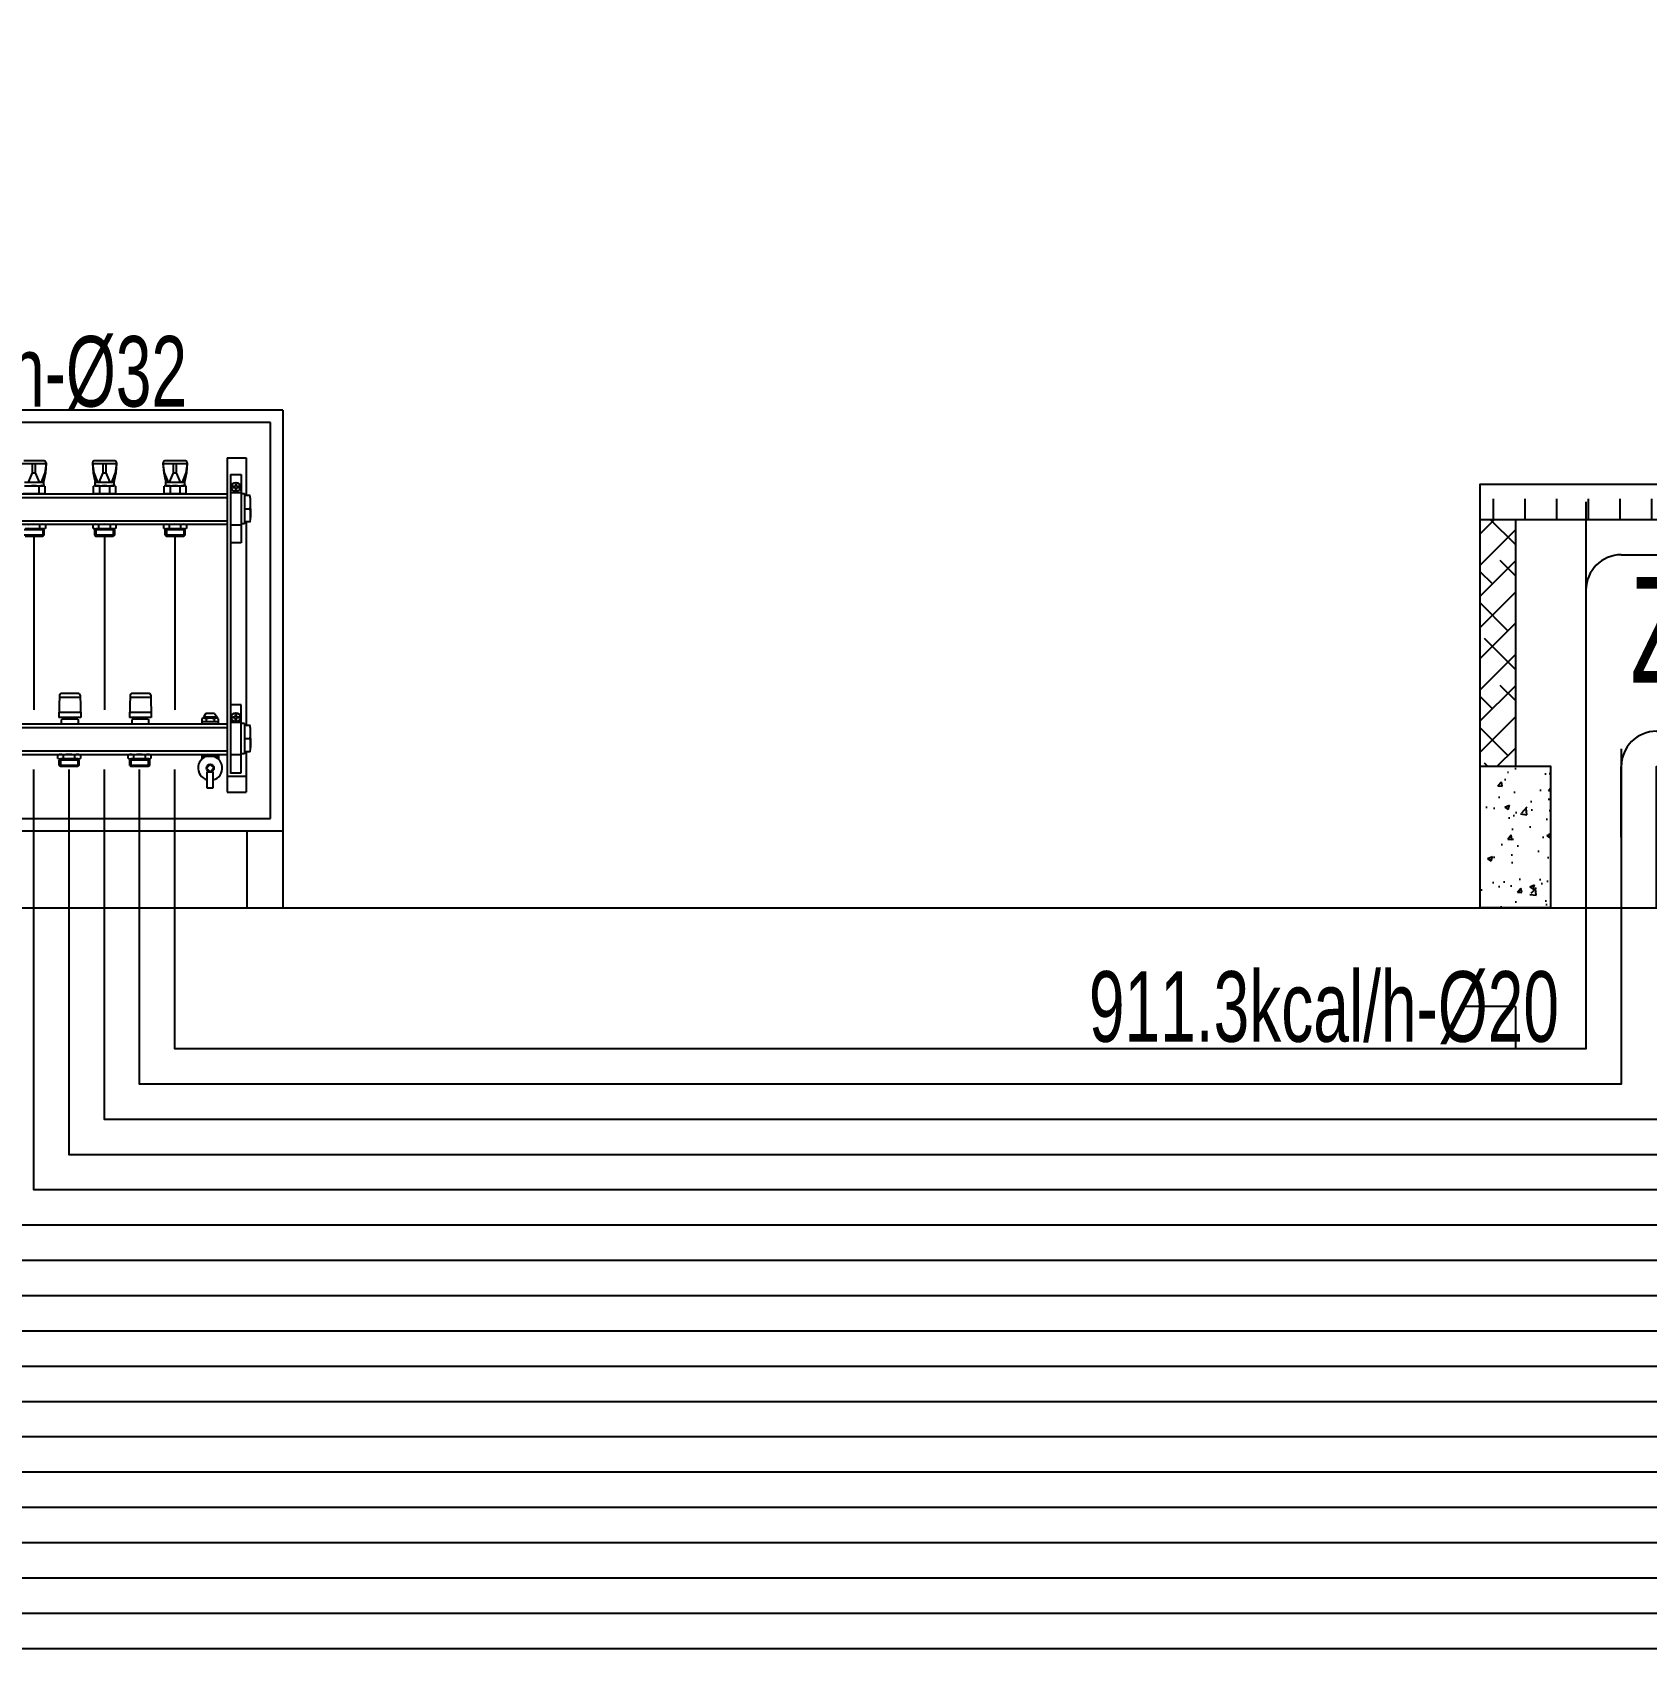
# Model space of a CAD drawing. Header units: centimetres. Extents: x -1224 to 8120, y -5771 to -1283.
# Drawn here: x 1469.2 to 1698, y -5305 to -5076 of the extents above; entities that cross this region are included whole.
import ezdxf
from ezdxf.enums import TextEntityAlignment as Align

# ---------------------------------------------------------------- set-up
doc = ezdxf.new("R2010")
doc.units = ezdxf.units.CM
for name, color, linetype in [('ROTAS-ISITMA-CAP', 41, 'Continuous'), ('ROTAS-ISITMA-DONUS-BORU', 30, 'Continuous'), ('ROTAS-ISITMA-GIDIS-BORU', 10, 'Continuous'), ('ROTAS-ISITMA-KOLLEKTOR', 4, 'Continuous'), ('ROTAS-ISITMA-SEMA-DETAY', 7, 'Continuous'), ('ROTAS-SEMA-KAT-BANDI', 7, 'Continuous')]:
    doc.layers.add(name, color=color, linetype=linetype)
doc.styles.add('ROTAS-YAZI', font='arial.ttf')
pattern_1 = [(50, (-135697.04, 398449.737), (7.17260183, -0.62752135), [0.75, -8.25]), (355, (-135697.04, 398449.737), (-1.38751334, 7.52192134), [0.6, -6.6]), (100.4514445, (-135696.442, 398449.6846), (5.78508847, 6.89439991), [0.63740192, -7.01142112]), (46.1842, (-135697.04, 398451.737), (10.6724133, -1.6551928), [1.125, -12.375]), (96.6356355, (-135696.15, 398451.599), (9.34661946, 9.741186), [0.95610342, -10.5171376]), (351.184164, (-135697.04, 398451.737), (9.34661945, 9.741186), [0.9, -9.9]), (21, (-135696.04, 398451.237), (5.96907052, -4.02618891), [0.75, -8.25]), (326, (-135696.04, 398451.237), (2.43315332, 7.25150045), [0.6, -6.6]), (71.4514447, (-135695.5425, 398450.9014), (8.40222377, 3.22531153), [0.6374019, -7.01142112]), (37.5, (-135697.04, 398449.737), (0.121598553, 3.328938538), [0, -6.52, 0, -6.7, 0, -6.625]), (7.5, (-135697.04, 398449.737), (2.630695374, 3.94411712), [0, -3.82, 0, -6.37, 0, -2.525]), (327.5, (-135699.27, 398449.737), (5.338224362, -0.225548717), [0, -2.5, 0, -7.8, 0, -10.35]), (317.5, (-135700.27, 398449.737), (5.831861693, 1.001049823), [0, -3.25, 0, -5.18, 0, -7.35])]
pattern_2 = [(45, (-135697.04, 398444.737), (-2.209708691, 2.209708691), []), (135, (-135697.04, 398444.737), (-6.629126074, 2.209708691), [7.8125, -4.6875])]

# ---------------------------------------------------------------- blocks, each defined once
blk = doc.blocks.new('ROTAS-YI-KOMBI-KOLLEKTOR')
at = {"color": 15}
for p, q in [((100.29, 70.49, 0), (-24.7, 70.49, 0)), ((98.57, 68.77, 0), (-22.98, 68.77, 0)), ((98.57, 12.63, 0), (98.57, 68.77, 0)), ((100.29, 70.49, 0), (100.29, 0, 0)), ((-22.98, 12.63, 0), (98.57, 12.63, 0)), ((-24.7, 10.9, 0), (100.29, 10.9, 0)), ((95.2, 10.9, 0), (95.2, 0, 0)), ((-24.7, 0, 0), (100.29, 0, 0))]:
    blk.add_line(p, q, dxfattribs=at)
at = {"color": 7}
for p, q in [((63.31, 62.96), (66.74, 62.96)), ((66.49, 63.31), (63.57, 63.31)), ((64.82, 61.63), (64.82, 62.96)), ((65.24, 61.63), (65.24, 62.96)), ((66.74, 62.96), (66.55, 61.63)), ((66.74, 62.96), (66.64, 61.63)), ((66.74, 63.05), (66.74, 62.96)), ((73.31, 63.05), (73.31, 62.96)), ((73.31, 62.96), (73.5, 61.63)), ((73.31, 62.96), (76.74, 62.96)), ((73.31, 62.96), (73.42, 61.63)), ((76.49, 63.31), (73.57, 63.31)), ((74.82, 61.63), (74.82, 62.96)), ((75.24, 61.63), (75.24, 62.96)), ((76.74, 62.96), (76.55, 61.63)), ((76.74, 62.96), (76.64, 61.63)), ((76.74, 63.05), (76.74, 62.96)), ((83.31, 63.05), (83.31, 62.96)), ((83.31, 62.96), (83.5, 61.63)), ((83.31, 62.96), (86.74, 62.96)), ((83.31, 62.96), (83.42, 61.63)), ((86.49, 63.31), (83.57, 63.31)), ((84.82, 61.63), (84.82, 62.96)), ((85.24, 61.63), (85.24, 62.96)), ((86.74, 62.96), (86.55, 61.63)), ((86.74, 62.96), (86.64, 61.63)), ((86.74, 63.05), (86.74, 62.96)), ((92.4, 63.72), (92.4, 16.39)), ((92.4, 63.72), (95.09, 63.72)), ((95.09, 63.72), (95.09, 58.44)), ((63.7, 60.3), (66.36, 60.3)), ((63.7, 59.79), (66.36, 59.79)), ((64.25, 60.3), (64.82, 61.63)), ((64.82, 61.63), (65.24, 61.63)), ((65.8, 60.3), (65.24, 61.63)), ((65.72, 59.8), (65.72, 58.62)), ((66.02, 60.3), (65.8, 60.3)), ((66.55, 61.63), (66.02, 60.3)), ((66.64, 61.63), (66.36, 60.3)), ((66.36, 60.3), (66.36, 59.79)), ((66.57, 59.75), (66.57, 58.62)), ((73.42, 61.63), (73.7, 60.3)), ((73.48, 58.62), (73.48, 59.74)), ((73.5, 61.63), (74.03, 60.3)), ((73.7, 60.3), (76.36, 60.3)), ((73.7, 59.79), (73.7, 60.3)), ((73.7, 59.79), (76.36, 59.79)), ((74.25, 60.3), (74.82, 61.63)), ((74.33, 59.8), (74.33, 58.62)), ((74.82, 61.63), (75.24, 61.63)), ((75.8, 60.3), (75.24, 61.63)), ((75.72, 59.8), (75.72, 58.62)), ((76.02, 60.3), (75.8, 60.3)), ((76.55, 61.63), (76.02, 60.3)), ((76.64, 61.63), (76.36, 60.3)), ((76.36, 60.3), (76.36, 59.79)), ((76.57, 59.75), (76.57, 58.62)), ((83.42, 61.63), (83.7, 60.3)), ((83.48, 58.62), (83.48, 59.74)), ((83.5, 61.63), (84.03, 60.3)), ((83.7, 60.3), (86.36, 60.3)), ((83.7, 59.79), (83.7, 60.3)), ((83.7, 59.79), (86.36, 59.79)), ((84.25, 60.3), (84.82, 61.63)), ((84.33, 59.8), (84.33, 58.62)), ((84.82, 61.63), (85.24, 61.63)), ((85.8, 60.3), (85.24, 61.63)), ((85.72, 59.8), (85.72, 58.62)), ((86.02, 60.3), (85.8, 60.3)), ((86.55, 61.63), (86.02, 60.3)), ((86.64, 61.63), (86.36, 60.3)), ((86.36, 60.3), (86.36, 59.79)), ((86.57, 59.75), (86.57, 58.62)), ((92.89, 61.36), (92.89, 19.09)), ((92.89, 61.36), (94.39, 61.36)), ((93.58, 59.66), (93.19, 59.66)), ((93.19, 59.66), (93.19, 59.53)), ((93.58, 60.01), (93.58, 59.66)), ((93.71, 60.01), (93.58, 60.01)), ((93.71, 59.66), (93.71, 60.01)), ((94.09, 59.66), (93.71, 59.66)), ((94.09, 59.53), (94.09, 59.66)), ((94.39, 61.36), (94.39, 51.71)), ((-7.35, 58.62), (92.4, 58.62)), ((-7.35, 58.14), (92.4, 58.14)), ((66.57, 58.62), (63.48, 58.62)), ((76.57, 58.62), (73.48, 58.62)), ((86.57, 58.62), (83.48, 58.62)), ((92.89, 58.85), (94.4, 58.85)), ((93.19, 59.53), (93.58, 59.53)), ((93.58, 59.53), (93.58, 59.14)), ((93.58, 59.14), (93.71, 59.14)), ((93.71, 59.14), (93.71, 59.53)), ((93.71, 59.53), (94.09, 59.53)), ((94.39, 58.68), (94.87, 58.68)), ((94.87, 58.68), (94.87, 54.39)), ((94.87, 58.43), (95.65, 58.43)), ((95.73, 58.04), (95.69, 58.04)), ((95.73, 56.53), (95.73, 57.83)), ((94.87, 56.53), (95.73, 56.53)), ((95.73, 55.03), (95.69, 55.03)), ((95.73, 56.53), (95.73, 55.28)), ((-7.35, 54.81), (92.4, 54.81)), ((-7.35, 54.33), (92.4, 54.33)), ((66.42, 53.53), (63.63, 53.53)), ((66.42, 52.78), (63.63, 52.78)), ((63.68, 54.33), (66.34, 54.33)), ((66.33, 53.69), (63.79, 53.69)), ((65.81, 54.33), (65.81, 53.68)), ((66.26, 53.69), (66.42, 53.53)), ((66.26, 53.69), (66.26, 52.62)), ((66.42, 52.78), (66.26, 52.61)), ((66.42, 53.53), (66.42, 52.78)), ((66.64, 54.26), (66.64, 53.75)), ((73.42, 53.74), (73.42, 54.27)), ((73.79, 53.69), (73.63, 53.53)), ((73.63, 52.78), (73.63, 53.53)), ((76.42, 53.53), (73.63, 53.53)), ((73.63, 52.78), (73.79, 52.61)), ((76.42, 52.78), (73.63, 52.78)), ((73.68, 54.33), (76.34, 54.33)), ((73.79, 53.69), (73.79, 52.62)), ((76.33, 53.69), (73.79, 53.69)), ((74.17, 54.33), (74.17, 53.68)), ((75.81, 54.33), (75.81, 53.68)), ((76.26, 53.69), (76.42, 53.53)), ((76.26, 53.69), (76.26, 52.62)), ((76.42, 52.78), (76.26, 52.61)), ((76.42, 53.53), (76.42, 52.78)), ((76.64, 54.26), (76.64, 53.75)), ((83.42, 53.74), (83.42, 54.27)), ((83.79, 53.69), (83.63, 53.53)), ((83.63, 52.78), (83.63, 53.53)), ((86.42, 53.53), (83.63, 53.53)), ((83.63, 52.78), (83.79, 52.61)), ((86.42, 52.78), (83.63, 52.78)), ((83.68, 54.33), (86.34, 54.33)), ((83.79, 53.69), (83.79, 52.62)), ((86.33, 53.69), (83.79, 53.69)), ((84.17, 54.33), (84.17, 53.68)), ((85.81, 54.33), (85.81, 53.68)), ((86.26, 53.69), (86.42, 53.53)), ((86.26, 53.69), (86.26, 52.62)), ((86.42, 52.78), (86.26, 52.61)), ((86.42, 53.53), (86.42, 52.78)), ((86.64, 54.26), (86.64, 53.75)), ((92.89, 54.25), (94.4, 54.25)), ((94.86, 54.39), (94.39, 54.39)), ((95.65, 54.65), (94.87, 54.65)), ((95.09, 54.62), (95.09, 25.87)), ((66.26, 52.61), (63.79, 52.61)), ((76.26, 52.61), (73.79, 52.61)), ((86.26, 52.61), (83.79, 52.61)), ((94.39, 51.71), (92.89, 51.71)), ((68.64, 30.12), (68.57, 26.94)), ((71.37, 30.33), (68.85, 30.33)), ((71.58, 30.12), (71.65, 26.94)), ((78.64, 30.12), (78.57, 26.94)), ((81.37, 30.33), (78.85, 30.33)), ((81.58, 30.12), (81.65, 26.94)), ((71.63, 27.65), (68.59, 27.65)), ((71.59, 29.76), (68.63, 29.76)), ((81.63, 27.65), (78.59, 27.65)), ((81.59, 29.76), (78.63, 29.76)), ((89.39, 27.51), (89.03, 26.98)), ((90.61, 27.51), (89.39, 27.51)), ((90.61, 27.51), (90.97, 26.98)), ((94.39, 28.75), (92.89, 28.75)), ((94.39, 19.09), (94.39, 28.75)), ((92.4, 26.01), (-7.3, 26.01)), ((-7.3, 25.52), (92.4, 25.52)), ((71.65, 26.94), (68.57, 26.94)), ((69, 26.72), (68.89, 26.61)), ((68.89, 26.61), (68.89, 26.11)), ((69, 26.01), (68.89, 26.11)), ((71.22, 26.72), (69, 26.72)), ((69.18, 26.94), (69.18, 26.72)), ((71.04, 26.72), (71.04, 26.94)), ((71.22, 26.72), (71.32, 26.61)), ((71.32, 26.11), (71.22, 26.01)), ((71.32, 26.11), (71.32, 26.61)), ((81.65, 26.94), (78.57, 26.94)), ((79, 26.72), (78.89, 26.61)), ((78.89, 26.61), (78.89, 26.11)), ((79, 26.01), (78.89, 26.11)), ((81.22, 26.72), (79, 26.72)), ((79.18, 26.94), (79.18, 26.72)), ((81.04, 26.72), (81.04, 26.94)), ((81.22, 26.72), (81.32, 26.61)), ((81.32, 26.11), (81.22, 26.01)), ((81.32, 26.11), (81.32, 26.61)), ((88.82, 26.79), (88.82, 26.01)), ((91.18, 26.35), (88.82, 26.35)), ((90.97, 26.83), (89.02, 26.83)), ((89.03, 26.98), (89.03, 26.83)), ((90.97, 26.98), (89.03, 26.98)), ((89.41, 26.83), (89.41, 26.83)), ((89.41, 26.78), (89.41, 26.35)), ((90.57, 26.83), (90.57, 26.83)), ((90.57, 26.78), (90.57, 26.35)), ((90.97, 26.83), (90.97, 26.98)), ((91.18, 26.35), (91.18, 26.78)), ((91.18, 26.01), (91.18, 26.35)), ((94.39, 26.23), (92.88, 26.23)), ((92.88, 26.07), (92.88, 21.77)), ((92.92, 19.03), (92.92, 26.01)), ((93.2, 27.05), (93.57, 27.05)), ((93.2, 26.92), (93.2, 27.05)), ((93.57, 26.92), (93.2, 26.92)), ((93.57, 27.4), (93.7, 27.4)), ((93.57, 27.05), (93.57, 27.39)), ((93.57, 26.53), (93.57, 26.92)), ((93.7, 26.53), (93.57, 26.53)), ((93.7, 27.4), (93.7, 27.05)), ((93.7, 27.05), (94.09, 27.05)), ((93.7, 26.92), (93.7, 26.53)), ((94.09, 26.92), (93.7, 26.92)), ((94.09, 27.05), (94.09, 26.92)), ((94.87, 26.1), (94.4, 26.1)), ((94.87, 26.1), (94.87, 21.81)), ((94.87, 25.84), (95.65, 25.84)), ((95.73, 25.45), (95.69, 25.45)), ((95.73, 23.95), (95.73, 25.24)), ((94.87, 23.95), (95.73, 23.95)), ((95.73, 23.95), (95.73, 22.69)), ((92.4, 22.2), (-7.3, 22.2)), ((-7.3, 21.72), (92.4, 21.72)), ((68.39, 21.12), (68.39, 21.66)), ((71.39, 20.91), (68.6, 20.91)), ((68.77, 21.07), (68.61, 20.91)), ((68.61, 20.16), (68.61, 20.91)), ((68.77, 21.07), (68.77, 20)), ((71.3, 21.07), (68.77, 21.07)), ((69.15, 21.72), (69.15, 21.07)), ((70.79, 21.72), (70.79, 21.07)), ((71.23, 21.07), (71.23, 20)), ((71.23, 21.07), (71.39, 20.91)), ((71.39, 20.91), (71.39, 20.16)), ((71.61, 21.64), (71.61, 21.13)), ((78.39, 21.12), (78.39, 21.66)), ((81.39, 20.91), (78.6, 20.91)), ((78.77, 21.07), (78.61, 20.91)), ((78.61, 20.16), (78.61, 20.91)), ((78.77, 21.07), (78.77, 20)), ((81.3, 21.07), (78.77, 21.07)), ((79.15, 21.72), (79.15, 21.07)), ((80.79, 21.72), (80.79, 21.07)), ((81.23, 21.07), (81.23, 20)), ((81.23, 21.07), (81.39, 20.91)), ((81.39, 20.91), (81.39, 20.16)), ((81.61, 21.64), (81.61, 21.13)), ((88.82, 21.72), (88.82, 21)), ((88.82, 21.49), (91.18, 21.49)), ((91.18, 21.72), (91.18, 21.01)), ((94.39, 21.64), (92.88, 21.64)), ((94.87, 21.81), (94.4, 21.81)), ((95.65, 22.07), (94.87, 22.07)), ((95.09, 22.04), (95.09, 16.39)), ((95.73, 22.45), (95.69, 22.45)), ((71.39, 20.16), (68.6, 20.16)), ((68.61, 20.16), (68.77, 20)), ((71.23, 20), (68.77, 20)), ((71.39, 20.16), (71.23, 20)), ((81.39, 20.16), (78.6, 20.16)), ((78.61, 20.16), (78.77, 20)), ((81.23, 20), (78.77, 20)), ((81.39, 20.16), (81.23, 20)), ((89.47, 19.78), (90.01, 20.3)), ((90.01, 19.25), (89.47, 19.78)), ((89.59, 16.91), (89.59, 19.26)), ((89.59, 19.26), (90.39, 19.26)), ((90.01, 20.3), (90.52, 19.8)), ((90.52, 19.8), (90.02, 19.26)), ((90.39, 19.26), (90.39, 16.91)), ((95.11, 18.6), (92.4, 18.6)), ((92.89, 19.09), (94.39, 19.09)), ((90.39, 16.91), (89.59, 16.91)), ((92.4, 16.39), (95.09, 16.39))]:
    blk.add_line(p, q, dxfattribs=at)
for centre, radius in [((93.64, 59.59), 0.644), ((93.64, 26.98), 0.644), ((90, 19.79), 0.536)]:
    blk.add_circle(centre, radius, dxfattribs=at)
for centre, radius, start, end in [((66.49, 63.05), 0.257, 0, 90), ((73.57, 63.05), 0.257, 90, 180), ((76.49, 63.05), 0.257, 0, 90), ((83.57, 63.05), 0.257, 90, 180), ((86.49, 63.05), 0.257, 0, 90), ((65, 55.51), 4.29, 80.3979, 99.064), ((66.16, 57.99), 1.81, 76.6986, 104.0022), ((73.91, 57.99), 1.81, 76.6463, 103.6856), ((75, 55.51), 4.29, 80.3979, 99.064), ((76.16, 57.99), 1.81, 76.6986, 104.0022), ((83.91, 57.99), 1.81, 76.6463, 103.6856), ((85, 55.51), 4.29, 80.3979, 99.064), ((86.16, 57.99), 1.81, 76.6986, 104.0022), ((89.63, 57.44), 6.09, -8.5775, 9.2819), ((89.63, 55.59), 6.09, -8.9172, 8.8927), ((65.04, 49.95), 4.38, 79.7768, 101.3444), ((65.04, 58.58), 4.89, -100.1605, -80.8415), ((66.22, 53.22), 1.11, 67.9687, 111.3796), ((66.22, 55.33), 1.63, -104.3711, -75.2029), ((73.8, 53.22), 1.11, 70.3808, 110.0324), ((73.8, 55.33), 1.63, -103.4871, -76.7849), ((75.04, 49.95), 4.38, 79.7768, 101.3444), ((75.04, 58.58), 4.89, -100.1605, -80.8415), ((76.22, 53.22), 1.11, 67.9687, 111.3796), ((76.22, 55.33), 1.63, -104.3711, -75.2029), ((83.8, 53.22), 1.11, 70.3808, 110.0324), ((83.8, 55.33), 1.63, -103.4871, -76.7849), ((85.04, 49.95), 4.38, 79.7768, 101.3444), ((85.04, 58.58), 4.89, -100.1605, -80.8415), ((86.22, 53.22), 1.11, 67.9687, 111.3796), ((86.22, 55.33), 1.63, -104.3711, -75.2029), ((68.85, 30.12), 0.215, 90, 178.794), ((71.37, 30.12), 0.215, 1.206, 90), ((78.85, 30.12), 0.215, 90, 178.794), ((81.37, 30.12), 0.215, 1.206, 90), ((89.11, 25.93), 0.905, 70.7684, 108.797), ((89.99, 23.93), 2.9, 78.5921, 101.6392), ((90.88, 25.93), 0.905, 70.5259, 110.0022), ((89.63, 24.86), 6.09, -8.5775, 9.2819), ((89.63, 23.01), 6.09, -8.9172, 8.8927), ((68.77, 20.61), 1.11, 70.3808, 110.0324), ((68.77, 22.71), 1.63, -103.4871, -76.7849), ((70.01, 17.34), 4.38, 79.7768, 101.3444), ((70.01, 25.97), 4.89, -100.1605, -80.8415), ((71.19, 20.61), 1.11, 67.9687, 111.3796), ((71.19, 22.71), 1.63, -104.3711, -75.2029), ((78.77, 20.61), 1.11, 70.3808, 110.0324), ((78.77, 22.71), 1.63, -103.4871, -76.7849), ((80.01, 17.34), 4.38, 79.7768, 101.3444), ((80.01, 25.97), 4.89, -100.1605, -80.8415), ((81.19, 20.61), 1.11, 67.9687, 111.3796), ((81.19, 22.71), 1.63, -104.3711, -75.2029), ((90, 19.79), 1.72, -77.0018, -103.6789)]:
    blk.add_arc(centre, radius, start, end, dxfattribs=at)
at = {"layer": 'ROTAS-ISITMA-GIDIS-BORU'}
for p, q in [((65, 52.61), (65, 28.01)), ((75, 52.61), (75, 28.01)), ((85, 52.61), (85, 28.01))]:
    blk.add_line(p, q, dxfattribs=at)
at = {"color": 4, "style": 'ROTAS-YAZI', "width": 0.65}
blk.add_attdef('KOMBI', (33, 195.06), '', height=20, rotation=360, dxfattribs=at)
blk = doc.blocks.new('ROTAS-YI-KOLLEKTOR-ETIKETI')
at = {"color": 41}
for q in [(7.5, 6), (0, 0)]:
    blk.add_line((0, 6), q, dxfattribs=at)
at = {"color": 41, "style": 'ROTAS-YAZI', "width": 0.65}
blk.add_attdef('CAP', (10, 1), '', height=10, dxfattribs=at)
blk = doc.blocks.new('ROTAS-YI-DEVRE-PANELI')
h = blk.add_hatch()
h.set_pattern_fill('ACAD_ISO08W100', scale=0.898129, angle=90, style=0)
h.set_pattern_definition([(90, (-135697.04, 398444.737), (-4.49064449, 3e-16), [21.55509356, -2.6943867, 5.38877339, -2.6943867])])
h.paths.add_polyline_path([(129.28, 55), (129.28, 60), (-20, 60), (-20, 55)])
h = blk.add_hatch()
h.set_pattern_fill('ANSI38', color=15, scale=25, style=0)
h.set_pattern_definition(pattern_2)
h.paths.add_polyline_path([(-20, 20), (-15, 20), (-15, 55), (-20, 55)])
h = blk.add_hatch()
h.set_pattern_fill('ANSI38', color=15, scale=25, style=0)
h.set_pattern_definition(pattern_2)
h.paths.add_polyline_path([(124.28, 20), (129.28, 20), (129.28, 55), (124.28, 55)])
h = blk.add_hatch()
h.set_pattern_fill('AR-CONC', color=15, style=0)
h.set_pattern_definition(pattern_1)
h.paths.add_polyline_path([(-20, 0), (-10, 0), (-10, 20), (-15, 20), (-20, 20)])
h = blk.add_hatch()
h.set_pattern_fill('AR-CONC', color=15, style=0)
h.set_pattern_definition(pattern_1)
h.paths.add_polyline_path([(5, 20), (5, 0), (129.28, 0), (129.28, 20)])
at = {"color": 7}
for p, q in [((-20, 55), (129.28, 55)), ((-15, 55), (-15, 20)), ((124.28, 55), (124.28, 20))]:
    blk.add_line(p, q, dxfattribs=at)
for points in [[(-10, 0), (-20, 0), (-20, 60), (129.28, 60), (129.28, 0), (5, 0), (5, 20), (129.28, 20)], [(-10, 0), (-10, 20), (-15, 20), (-20, 20)]]:
    blk.add_lwpolyline(points, dxfattribs=at)
at = {"layer": 'ROTAS-ISITMA-DONUS-BORU'}
for p, q in [((119.28, 37.5), (119.28, 30)), ((5, 25), (114.28, 25)), ((0, 10), (0, 20))]:
    blk.add_line(p, q, dxfattribs=at)
for centre, start, end in [((114.28, 30), -90, 0), ((5, 20), 90, 180)]:
    blk.add_arc(centre, 5, start, end, dxfattribs=at)
at = {"layer": 'ROTAS-ISITMA-GIDIS-BORU'}
for p, q in [((0, 50), (114.28, 50)), ((119.28, 37.5), (119.28, 45))]:
    blk.add_line(p, q, dxfattribs=at)
for centre, start, end in [((0, 45), 90, 180), ((114.28, 45), 0, 90)]:
    blk.add_arc(centre, 5, start, end, dxfattribs=at)
at = {"color": 2, "style": 'ROTAS-YAZI', "width": 0.65}
for tag, p, height in [('ISIKAYBI', (14.15, 110), 10), ('YER', (14.88, 70.07), 10), ('NO', (1.26, 31.86), 15), ('DERECE', (94.35, 33.73), 10), ('BORU', (4.3, -14.1), 10)]:
    blk.add_attdef(tag, p, '', height=height, dxfattribs=at)
for tag, p in [('NO1', (84.62, 110.06)), ('UZ', (62.06, 70.07))]:
    blk.add_attdef(tag, p, '', height=10, rotation=360, dxfattribs=at)
blk.add_attdef('MAHAL', text='', height=10, dxfattribs=at).set_placement((15, 95), align=Align.MIDDLE_LEFT)
blk = doc.blocks.new('ROTAS-YI-HAT-ETIKETI')
at = {"color": 41}
for q in [(-7.5, 6), (0, 0)]:
    blk.add_line((0, 6), q, dxfattribs=at)
at = {"color": 41, "style": 'ROTAS-YAZI', "width": 0.65}
blk.add_attdef('CAP', (-60.45, 1), '', height=10, dxfattribs=at)

msp = doc.modelspace()

# ---------------------------------------------------------------- linework, layer by layer
at = {"layer": 'ROTAS-ISITMA-DONUS-BORU'}
for points in [[(3294.4, -5177.5), (3294.4, -5305), (1404.4, -5305), (1404.4, -5180.4)], [(3094.4, -5177.5), (3094.4, -5295), (1414.4, -5295), (1414.4, -5180.4)], [(2894.4, -5177.5), (2894.4, -5285), (1424.4, -5285), (1424.4, -5180.4)], [(2694.4, -5177.5), (2694.4, -5275), (1434.4, -5275), (1434.4, -5180.4)], [(2494.4, -5177.5), (2494.4, -5265), (1444.4, -5265), (1444.4, -5180.4)], [(2294.4, -5177.5), (2294.4, -5255), (1454.4, -5255), (1454.4, -5180.4)], [(2094.4, -5177.5), (2094.4, -5245), (1464.4, -5245), (1464.4, -5180.4)], [(1894.4, -5177.5), (1894.4, -5235), (1474.4, -5235), (1474.4, -5180.4)], [(1694.4, -5177.5), (1694.4, -5225), (1484.4, -5225), (1484.4, -5180.4)]]:
    msp.add_lwpolyline(points, dxfattribs=at)
at = {"layer": 'ROTAS-ISITMA-GIDIS-BORU'}
for points in [[(3289.4, -5142.5), (3289.4, -5300), (1409.4, -5300), (1409.4, -5180.4)], [(3089.4, -5142.5), (3089.4, -5290), (1419.4, -5290), (1419.4, -5180.4)], [(2889.4, -5142.5), (2889.4, -5280), (1429.4, -5280), (1429.4, -5180.4)], [(2689.4, -5142.5), (2689.4, -5270), (1439.4, -5270), (1439.4, -5180.4)], [(2489.4, -5142.5), (2489.4, -5260), (1449.4, -5260), (1449.4, -5180.4)], [(2289.4, -5142.5), (2289.4, -5250), (1459.4, -5250), (1459.4, -5180.4)], [(2089.4, -5142.5), (2089.4, -5240), (1469.4, -5240), (1469.4, -5180.4)], [(1889.4, -5142.5), (1889.4, -5230), (1479.4, -5230), (1479.4, -5180.4)], [(1689.4, -5142.5), (1689.4, -5220), (1489.4, -5220), (1489.4, -5180.4)]]:
    msp.add_lwpolyline(points, dxfattribs=at)
at = {"layer": 'ROTAS-SEMA-KAT-BANDI', "color": 7}
msp.add_lwpolyline([(-935.6, -5200), (3460.4, -5200), (3460.4, -4800), (-935.6, -4800)], close=True, dxfattribs=at)

# ---------------------------------------------------------------- block references
at = {"layer": 'ROTAS-ISITMA-CAP'}
for name, p, values in [('ROTAS-YI-KOLLEKTOR-ETIKETI', (1404.4, -5130), {'CAP': '17234.0kcal/h-%%C32'}), ('ROTAS-YI-HAT-ETIKETI', (1679.4, -5220), {'CAP': '911.3kcal/h-%%C20'})]:
    msp.add_blockref(name, p, dxfattribs=at).add_auto_attribs(values)
at = {"layer": 'ROTAS-ISITMA-KOLLEKTOR'}
msp.add_blockref('ROTAS-YI-KOMBI-KOLLEKTOR', (1404.4, -5200), dxfattribs=at)
at = {"layer": 'ROTAS-ISITMA-SEMA-DETAY'}
msp.add_blockref('ROTAS-YI-DEVRE-PANELI', (1694.4, -5200), dxfattribs=at).add_auto_attribs({'NO': 'Z07', 'DERECE': '24%%DC', 'UZ': '26.04 m', 'NO1': '9', 'BORU': 'PEX BORU, 16 x 2.0', 'YER': '911.3 kcal/h', 'ISIKAYBI': 'ISIKAYBI'})

doc.saveas('drawing.dxf')
